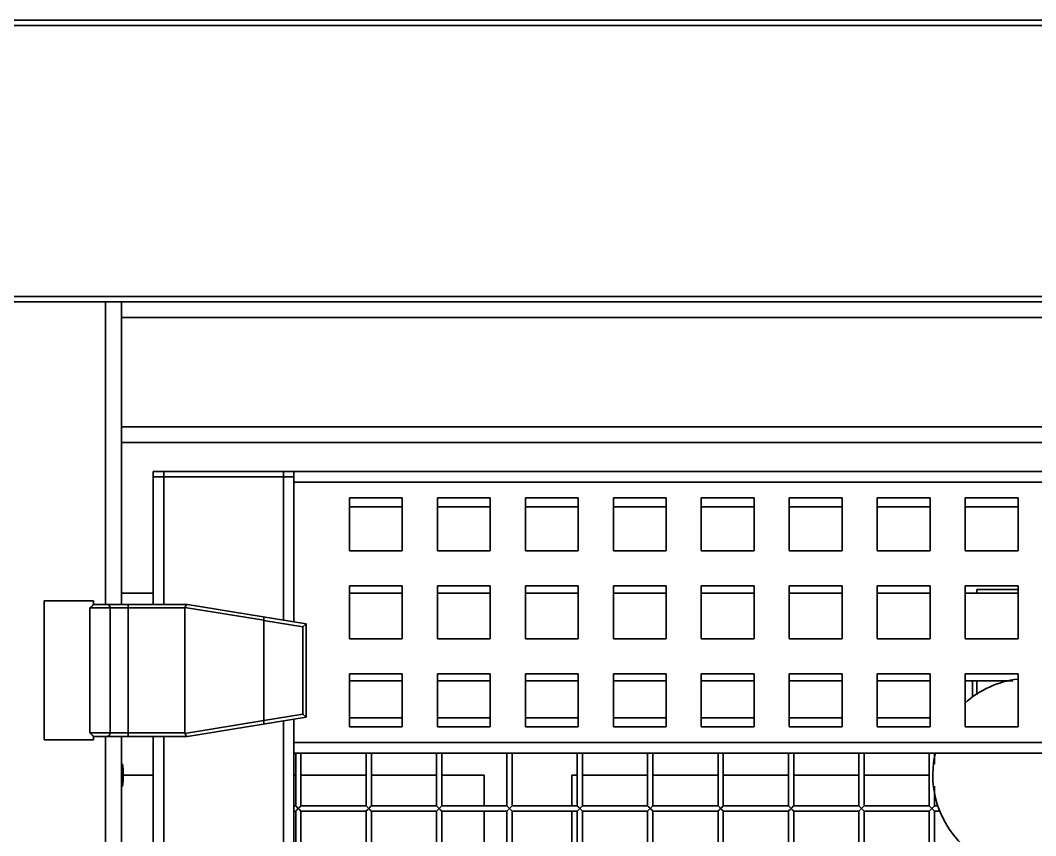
# Model space of a CAD drawing. Header units: millimetres. Extents: x 32496 to 166256, y 3504 to 23939.
# Drawn here: x 146230 to 146807, y 14451 to 14914 of the extents above; entities that cross this region are included whole.
import ezdxf

# ---------------------------------------------------------------- set-up
doc = ezdxf.new("R2010")
doc.units = ezdxf.units.MM
doc.layers.get('0').update_dxf_attribs({"lineweight": 35})

# ---------------------------------------------------------------- blocks, each defined once
blk = doc.blocks.new('8-1250')
at = {"linetype": 'Continuous'}
for p, q in [((4052.87, -31992.29), (-7783.13, -31992.29)), ((4052.87, -31995.29), (-7907.13, -31995.29)), ((4052.87, -32149.29), (-7907.13, -32149.29)), ((4052.87, -32152.29), (-7907.13, -32152.29)), ((-2318.13, -32152.29), (-2318.13, -32324.29)), ((-2309.13, -32232.29), (-2309.13, -32152.29)), ((-1386.63, -32161.29), (-2309.13, -32161.29)), ((-1586.13, -32223.29), (-2309.13, -32223.29)), ((-2309.13, -32232.29), (-2309.13, -32324.29)), ((-1582.1, -32232.29), (-2309.13, -32232.29)), ((-2291.13, -32251.79), (-2291.13, -32248.79)), ((-2211.13, -32248.79), (-2291.13, -32248.79)), ((-2291.13, -32324.29), (-2291.13, -32251.79)), ((-2211.13, -32251.79), (-2291.13, -32251.79)), ((-2291.13, -32251.79), (-2211.13, -32251.79)), ((-2285.13, -32248.79), (-2285.13, -32251.79)), ((-2285.13, -32251.79), (-2285.13, -32324.29)), ((-2217.13, -32251.79), (-2217.13, -32248.79)), ((-2217.13, -32333.17), (-2217.13, -32251.79)), ((-2211.13, -32334.15), (-2211.13, -32248.79)), ((-2211.13, -32248.79), (-1585.13, -32248.79)), ((-1585.13, -32254.79), (-2211.13, -32254.79)), ((-2179.63, -32263.79), (-2179.63, -32293.79)), ((-2149.63, -32263.79), (-2179.63, -32263.79)), ((-2149.63, -32293.79), (-2149.63, -32263.79)), ((-2129.63, -32263.79), (-2129.63, -32293.79)), ((-2099.63, -32263.79), (-2129.63, -32263.79)), ((-2099.63, -32293.79), (-2099.63, -32263.79)), ((-2079.63, -32263.79), (-2079.63, -32293.79)), ((-2049.63, -32263.79), (-2079.63, -32263.79)), ((-2049.63, -32293.79), (-2049.63, -32263.79)), ((-2029.63, -32263.79), (-2029.63, -32293.79)), ((-1999.63, -32263.79), (-2029.63, -32263.79)), ((-1999.63, -32293.79), (-1999.63, -32263.79)), ((-1979.63, -32263.79), (-1979.63, -32293.79)), ((-1949.63, -32263.79), (-1979.63, -32263.79)), ((-1949.63, -32293.79), (-1949.63, -32263.79)), ((-1929.63, -32263.79), (-1929.63, -32293.79)), ((-1899.63, -32263.79), (-1929.63, -32263.79)), ((-1899.63, -32293.79), (-1899.63, -32263.79)), ((-1879.63, -32263.79), (-1879.63, -32293.79)), ((-1849.63, -32263.79), (-1879.63, -32263.79)), ((-1849.63, -32293.79), (-1849.63, -32263.79)), ((-1829.63, -32263.79), (-1829.63, -32293.79)), ((-1799.63, -32263.79), (-1829.63, -32263.79)), ((-1799.63, -32293.79), (-1799.63, -32263.79)), ((-2179.63, -32268.79), (-2149.63, -32268.79)), ((-2129.63, -32268.79), (-2099.63, -32268.79)), ((-2079.63, -32268.79), (-2049.63, -32268.79)), ((-2029.63, -32268.79), (-1999.63, -32268.79)), ((-1979.63, -32268.79), (-1949.63, -32268.79)), ((-1929.63, -32268.79), (-1899.63, -32268.79)), ((-1879.63, -32268.79), (-1849.63, -32268.79)), ((-1829.63, -32268.79), (-1799.63, -32268.79)), ((-2179.63, -32293.79), (-2149.63, -32293.79)), ((-2129.63, -32293.79), (-2099.63, -32293.79)), ((-2079.63, -32293.79), (-2049.63, -32293.79)), ((-2029.63, -32293.79), (-1999.63, -32293.79)), ((-1979.63, -32293.79), (-1949.63, -32293.79)), ((-1929.63, -32293.79), (-1899.63, -32293.79)), ((-1879.63, -32293.79), (-1849.63, -32293.79)), ((-1829.63, -32293.79), (-1799.63, -32293.79)), ((-2179.63, -32313.79), (-2179.63, -32343.79)), ((-2149.63, -32313.79), (-2179.63, -32313.79)), ((-2149.63, -32343.79), (-2149.63, -32313.79)), ((-2129.63, -32313.79), (-2129.63, -32343.79)), ((-2099.63, -32313.79), (-2129.63, -32313.79)), ((-2099.63, -32343.79), (-2099.63, -32313.79)), ((-2079.63, -32313.79), (-2079.63, -32343.79)), ((-2049.63, -32313.79), (-2079.63, -32313.79)), ((-2049.63, -32343.79), (-2049.63, -32313.79)), ((-2029.63, -32313.79), (-2029.63, -32343.79)), ((-1999.63, -32313.79), (-2029.63, -32313.79)), ((-1999.63, -32343.79), (-1999.63, -32313.79)), ((-1979.63, -32313.79), (-1979.63, -32343.79)), ((-1949.63, -32313.79), (-1979.63, -32313.79)), ((-1949.63, -32343.79), (-1949.63, -32313.79)), ((-1929.63, -32313.79), (-1929.63, -32343.79)), ((-1899.63, -32313.79), (-1929.63, -32313.79)), ((-1899.63, -32343.79), (-1899.63, -32313.79)), ((-1879.63, -32313.79), (-1879.63, -32343.79)), ((-1849.63, -32313.79), (-1879.63, -32313.79)), ((-1849.63, -32343.79), (-1849.63, -32313.79)), ((-1829.63, -32313.79), (-1829.63, -32343.79)), ((-1799.63, -32313.79), (-1829.63, -32313.79)), ((-1823.13, -32315.79), (-1823.13, -32317.79)), ((-1823.13, -32315.79), (-1799.63, -32315.79)), ((-1799.63, -32343.79), (-1799.63, -32313.79)), ((-2353.13, -32401.29), (-2353.13, -32322.29)), ((-2325.13, -32322.29), (-2353.13, -32322.29)), ((-2325.13, -32324.29), (-2325.13, -32322.29)), ((-2309.13, -32317.79), (-2291.13, -32317.79)), ((-2179.63, -32317.79), (-2149.63, -32317.79)), ((-2129.63, -32317.79), (-2099.63, -32317.79)), ((-2079.63, -32317.79), (-2049.63, -32317.79)), ((-2029.63, -32317.79), (-1999.63, -32317.79)), ((-1979.63, -32317.79), (-1949.63, -32317.79)), ((-1929.63, -32317.79), (-1899.63, -32317.79)), ((-1879.63, -32317.79), (-1849.63, -32317.79)), ((-1829.63, -32317.79), (-1799.63, -32317.79)), ((-2327.1, -32326.29), (-2327.1, -32397.29)), ((-2273.13, -32326.29), (-2327.1, -32326.29)), ((-2325.13, -32324.29), (-2271.63, -32324.29)), ((-2315.62, -32397.29), (-2315.62, -32326.29)), ((-2305.3, -32324.29), (-2305.3, -32399.29)), ((-2273.13, -32326.29), (-2273.13, -32397.29)), ((-2273.05, -32326.01), (-2228.32, -32333.29)), ((-2271.63, -32324.29), (-2204.13, -32335.29)), ((-2228.33, -32333.37), (-2228.33, -32390.21)), ((-2228.33, -32333.37), (-2206.13, -32336.99)), ((-2204.13, -32335.29), (-2206.13, -32336.99)), ((-2206.13, -32386.59), (-2206.13, -32336.99)), ((-2204.13, -32335.29), (-2204.13, -32388.29)), ((-2179.63, -32343.79), (-2149.63, -32343.79)), ((-2129.63, -32343.79), (-2099.63, -32343.79)), ((-2079.63, -32343.79), (-2049.63, -32343.79)), ((-2029.63, -32343.79), (-1999.63, -32343.79)), ((-1979.63, -32343.79), (-1949.63, -32343.79)), ((-1929.63, -32343.79), (-1899.63, -32343.79)), ((-1879.63, -32343.79), (-1849.63, -32343.79)), ((-1829.63, -32343.79), (-1799.63, -32343.79)), ((-2179.63, -32363.79), (-2179.63, -32393.79)), ((-2149.63, -32363.79), (-2179.63, -32363.79)), ((-2149.63, -32393.79), (-2149.63, -32363.79)), ((-2129.63, -32363.79), (-2129.63, -32393.79)), ((-2099.63, -32363.79), (-2129.63, -32363.79)), ((-2099.63, -32393.79), (-2099.63, -32363.79)), ((-2079.63, -32363.79), (-2079.63, -32393.79)), ((-2049.63, -32363.79), (-2079.63, -32363.79)), ((-2049.63, -32393.79), (-2049.63, -32363.79)), ((-2029.63, -32363.79), (-2029.63, -32393.79)), ((-1999.63, -32363.79), (-2029.63, -32363.79)), ((-1999.63, -32393.79), (-1999.63, -32363.79)), ((-1979.63, -32363.79), (-1979.63, -32393.79)), ((-1949.63, -32363.79), (-1979.63, -32363.79)), ((-1949.63, -32393.79), (-1949.63, -32363.79)), ((-1929.63, -32363.79), (-1929.63, -32393.79)), ((-1899.63, -32363.79), (-1929.63, -32363.79)), ((-1899.63, -32393.79), (-1899.63, -32363.79)), ((-1879.63, -32363.79), (-1879.63, -32393.79)), ((-1849.63, -32363.79), (-1879.63, -32363.79)), ((-1849.63, -32393.79), (-1849.63, -32363.79)), ((-1829.63, -32363.79), (-1829.63, -32393.79)), ((-1799.63, -32363.79), (-1829.63, -32363.79)), ((-1799.63, -32393.79), (-1799.63, -32363.79)), ((-2179.63, -32367.79), (-2149.63, -32367.79)), ((-2129.63, -32367.79), (-2099.63, -32367.79)), ((-2079.63, -32367.79), (-2049.63, -32367.79)), ((-2029.63, -32367.79), (-1999.63, -32367.79)), ((-1979.63, -32367.79), (-1949.63, -32367.79)), ((-1929.63, -32367.79), (-1899.63, -32367.79)), ((-1879.63, -32367.79), (-1849.63, -32367.79)), ((-1829.63, -32367.79), (-1802.59, -32367.79)), ((-1825.63, -32367.79), (-1825.63, -32376.96)), ((-1823.13, -32375.61), (-1823.13, -32367.79)), ((-2206.13, -32386.59), (-2228.33, -32390.21)), ((-2204.13, -32388.29), (-2206.13, -32386.59)), ((-2228.32, -32390.28), (-2273.05, -32397.57)), ((-2271.63, -32399.29), (-2204.13, -32388.29)), ((-2217.13, -33033.17), (-2217.13, -32390.41)), ((-2211.13, -32408.79), (-2211.13, -32389.43)), ((-2149.63, -32388.79), (-2179.63, -32388.79)), ((-2099.63, -32388.79), (-2129.63, -32388.79)), ((-2049.63, -32388.79), (-2079.63, -32388.79)), ((-1999.63, -32388.79), (-2029.63, -32388.79)), ((-1949.63, -32388.79), (-1979.63, -32388.79)), ((-1899.63, -32388.79), (-1929.63, -32388.79)), ((-1849.63, -32388.79), (-1879.63, -32388.79)), ((-2327.1, -32397.29), (-2273.13, -32397.29)), ((-2179.63, -32393.79), (-2149.63, -32393.79)), ((-2129.63, -32393.79), (-2099.63, -32393.79)), ((-2079.63, -32393.79), (-2049.63, -32393.79)), ((-2029.63, -32393.79), (-1999.63, -32393.79)), ((-1979.63, -32393.79), (-1949.63, -32393.79)), ((-1929.63, -32393.79), (-1899.63, -32393.79)), ((-1879.63, -32393.79), (-1849.63, -32393.79)), ((-1829.63, -32393.79), (-1799.63, -32393.79)), ((-2353.13, -32401.29), (-2325.13, -32401.29)), ((-2325.13, -32399.29), (-2325.13, -32401.29)), ((-2325.13, -32399.29), (-2271.63, -32399.29)), ((-2318.13, -32399.29), (-2318.13, -33024.29)), ((-2309.13, -32399.29), (-2309.13, -33024.29)), ((-2291.13, -33024.29), (-2291.13, -32399.29)), ((-2285.13, -32399.29), (-2285.13, -33024.29)), ((-2211.13, -32402.79), (-1585.13, -32402.79)), ((-2211.13, -32408.79), (-2211.13, -33034.31)), ((-1585.13, -32408.79), (-2211.13, -32408.79)), ((-2210.13, -32408.79), (-2210.13, -32438.79)), ((-2207.13, -32408.79), (-2207.13, -32438.79)), ((-2170.13, -32408.79), (-2170.13, -32438.79)), ((-2167.13, -32408.79), (-2167.13, -32438.79)), ((-2130.13, -32408.79), (-2130.13, -32438.79)), ((-2127.13, -32408.79), (-2127.13, -32438.79)), ((-2090.13, -32408.79), (-2090.13, -32438.79)), ((-2087.13, -32408.79), (-2087.13, -32438.79)), ((-2050.13, -32408.79), (-2050.13, -32438.79)), ((-2047.13, -32408.79), (-2047.13, -32438.79)), ((-2010.13, -32408.79), (-2010.13, -32438.79)), ((-2007.13, -32408.79), (-2007.13, -32438.79)), ((-1970.13, -32408.79), (-1970.13, -32438.79)), ((-1967.13, -32408.79), (-1967.13, -32438.79)), ((-1930.13, -32408.79), (-1930.13, -32438.79)), ((-1927.13, -32408.79), (-1927.13, -32438.79)), ((-1890.13, -32408.79), (-1890.13, -32438.79)), ((-1887.13, -32408.79), (-1887.13, -32438.79)), ((-1850.13, -32408.79), (-1850.13, -32438.79)), ((-1847.13, -32408.79), (-1847.13, -32415.03)), ((-2291.13, -32421.29), (-2308.13, -32421.29)), ((-2210.13, -32421.29), (-2211.13, -32421.29)), ((-2170.13, -32421.29), (-2207.13, -32421.29)), ((-2130.13, -32421.29), (-2167.13, -32421.29)), ((-2103.13, -32421.29), (-2127.13, -32421.29)), ((-2103.13, -32438.79), (-2103.13, -32421.29)), ((-2053.13, -32421.29), (-2053.13, -32438.79)), ((-2050.13, -32421.29), (-2053.13, -32421.29)), ((-2010.13, -32421.29), (-2047.13, -32421.29)), ((-1970.13, -32421.29), (-2007.13, -32421.29)), ((-1930.13, -32421.29), (-1967.13, -32421.29)), ((-1890.13, -32421.29), (-1927.13, -32421.29)), ((-1850.13, -32421.29), (-1887.13, -32421.29)), ((-1847.13, -32427.52), (-1847.13, -32438.79)), ((-2211.13, -32438.79), (-2210.13, -32438.79)), ((-2210.13, -32441.79), (-2207.13, -32438.79)), ((-2207.13, -32441.79), (-2210.13, -32438.79)), ((-2207.13, -32438.79), (-2207.56, -32439.22)), ((-2207.13, -32438.79), (-2170.13, -32438.79)), ((-2170.13, -32441.79), (-2167.13, -32438.79)), ((-2167.13, -32441.79), (-2170.13, -32438.79)), ((-2167.13, -32438.79), (-2167.56, -32439.22)), ((-2167.13, -32438.79), (-2130.13, -32438.79)), ((-2130.13, -32441.79), (-2127.13, -32438.79)), ((-2127.13, -32441.79), (-2130.13, -32438.79)), ((-2127.13, -32438.79), (-2127.56, -32439.22)), ((-2127.13, -32438.79), (-2090.13, -32438.79)), ((-2090.13, -32441.79), (-2087.13, -32438.79)), ((-2087.13, -32441.79), (-2090.13, -32438.79)), ((-2087.13, -32438.79), (-2087.56, -32439.22)), ((-2087.13, -32438.79), (-2050.13, -32438.79)), ((-2050.13, -32441.79), (-2047.13, -32438.79)), ((-2047.13, -32441.79), (-2050.13, -32438.79)), ((-2047.13, -32438.79), (-2047.56, -32439.22)), ((-2047.13, -32438.79), (-2010.13, -32438.79)), ((-2010.13, -32441.79), (-2007.13, -32438.79)), ((-2007.13, -32441.79), (-2010.13, -32438.79)), ((-2007.13, -32438.79), (-2007.56, -32439.22)), ((-2007.13, -32438.79), (-1970.13, -32438.79)), ((-1970.13, -32441.79), (-1967.13, -32438.79)), ((-1967.13, -32441.79), (-1970.13, -32438.79)), ((-1967.13, -32438.79), (-1967.56, -32439.22)), ((-1967.13, -32438.79), (-1930.13, -32438.79)), ((-1930.13, -32441.79), (-1927.13, -32438.79)), ((-1927.13, -32441.79), (-1930.13, -32438.79)), ((-1927.13, -32438.79), (-1927.56, -32439.22)), ((-1927.13, -32438.79), (-1890.13, -32438.79)), ((-1890.13, -32441.79), (-1887.13, -32438.79)), ((-1887.13, -32441.79), (-1890.13, -32438.79)), ((-1887.13, -32438.79), (-1887.56, -32439.22)), ((-1887.13, -32438.79), (-1850.13, -32438.79)), ((-1850.13, -32441.79), (-1847.13, -32438.79)), ((-1847.13, -32441.79), (-1850.13, -32438.79)), ((-1847.13, -32438.79), (-1847.56, -32439.22)), ((-1847.13, -32438.79), (-1845.22, -32438.79)), ((-2211.13, -32441.79), (-2210.13, -32441.79)), ((-2210.13, -32441.79), (-2210.13, -32478.79)), ((-2210.01, -32441.67), (-2209.22, -32440.88)), ((-2209.22, -32440.88), (-2208.63, -32440.29)), ((-2207.13, -32441.79), (-2207.13, -32478.79)), ((-2207.13, -32441.79), (-2170.13, -32441.79)), ((-2170.13, -32441.79), (-2170.13, -32478.79)), ((-2170.01, -32441.67), (-2169.22, -32440.88)), ((-2169.22, -32440.88), (-2168.63, -32440.29)), ((-2167.13, -32441.79), (-2167.13, -32478.79)), ((-2167.13, -32441.79), (-2130.13, -32441.79)), ((-2130.13, -32441.79), (-2130.13, -32478.79)), ((-2130.01, -32441.67), (-2129.22, -32440.88)), ((-2129.22, -32440.88), (-2128.63, -32440.29)), ((-2127.13, -32441.79), (-2127.13, -32478.79)), ((-2127.13, -32441.79), (-2090.13, -32441.79)), ((-2103.13, -32478.79), (-2103.13, -32441.79)), ((-2090.13, -32441.79), (-2090.13, -32478.79)), ((-2090.01, -32441.67), (-2089.22, -32440.88)), ((-2089.22, -32440.88), (-2088.63, -32440.29)), ((-2087.13, -32441.79), (-2087.13, -32478.79)), ((-2087.13, -32441.79), (-2050.13, -32441.79)), ((-2053.13, -32441.79), (-2053.13, -32478.79)), ((-2050.13, -32441.79), (-2050.13, -32478.79)), ((-2050.01, -32441.67), (-2049.22, -32440.88)), ((-2049.22, -32440.88), (-2048.63, -32440.29)), ((-2047.13, -32441.79), (-2047.13, -32478.79)), ((-2047.13, -32441.79), (-2010.13, -32441.79)), ((-2010.13, -32441.79), (-2010.13, -32478.79)), ((-2010.01, -32441.67), (-2009.22, -32440.88)), ((-2009.22, -32440.88), (-2008.63, -32440.29)), ((-2007.13, -32441.79), (-2007.13, -32478.79)), ((-2007.13, -32441.79), (-1970.13, -32441.79)), ((-1970.13, -32441.79), (-1970.13, -32478.79)), ((-1970.01, -32441.67), (-1969.22, -32440.88)), ((-1969.22, -32440.88), (-1968.63, -32440.29)), ((-1967.13, -32441.79), (-1967.13, -32478.79)), ((-1967.13, -32441.79), (-1930.13, -32441.79)), ((-1930.13, -32441.79), (-1930.13, -32478.79)), ((-1930.01, -32441.67), (-1929.22, -32440.88)), ((-1929.22, -32440.88), (-1928.63, -32440.29)), ((-1927.13, -32441.79), (-1927.13, -32478.79)), ((-1927.13, -32441.79), (-1890.13, -32441.79)), ((-1890.13, -32441.79), (-1890.13, -32478.79)), ((-1890.01, -32441.67), (-1889.22, -32440.88)), ((-1889.22, -32440.88), (-1888.63, -32440.29)), ((-1887.13, -32441.79), (-1887.13, -32478.79)), ((-1887.13, -32441.79), (-1850.13, -32441.79)), ((-1850.13, -32441.79), (-1850.13, -32478.79)), ((-1850.01, -32441.67), (-1849.22, -32440.88)), ((-1849.22, -32440.88), (-1848.63, -32440.29)), ((-1847.13, -32441.79), (-1847.13, -32478.79)), ((-1847.13, -32441.79), (-1843.67, -32441.79))]:
    blk.add_line(p, q, dxfattribs=at)
for points in [[(-2208.63, -32440.29), (-2209.21, -32439.7), (-2209.69, -32439.23)], [(-2207.56, -32439.22), (-2208.05, -32439.71), (-2208.63, -32440.29)], [(-2208.63, -32440.29), (-2208.04, -32440.88), (-2207.57, -32441.35), (-2207.13, -32441.79)], [(-2168.63, -32440.29), (-2169.21, -32439.7), (-2169.69, -32439.23)], [(-2167.56, -32439.22), (-2168.05, -32439.71), (-2168.63, -32440.29)], [(-2168.63, -32440.29), (-2168.04, -32440.88), (-2167.57, -32441.35), (-2167.13, -32441.79)], [(-2128.63, -32440.29), (-2129.21, -32439.7), (-2129.69, -32439.23)], [(-2127.56, -32439.22), (-2128.05, -32439.71), (-2128.63, -32440.29)], [(-2128.63, -32440.29), (-2128.04, -32440.88), (-2127.57, -32441.35), (-2127.13, -32441.79)], [(-2088.63, -32440.29), (-2089.21, -32439.7), (-2089.69, -32439.23)], [(-2087.56, -32439.22), (-2088.05, -32439.71), (-2088.63, -32440.29)], [(-2088.63, -32440.29), (-2088.04, -32440.88), (-2087.57, -32441.35), (-2087.13, -32441.79)], [(-2048.63, -32440.29), (-2049.21, -32439.7), (-2049.69, -32439.23)], [(-2047.56, -32439.22), (-2048.05, -32439.71), (-2048.63, -32440.29)], [(-2048.63, -32440.29), (-2048.04, -32440.88), (-2047.57, -32441.35), (-2047.13, -32441.79)], [(-2008.63, -32440.29), (-2009.21, -32439.7), (-2009.69, -32439.23)], [(-2007.56, -32439.22), (-2008.05, -32439.71), (-2008.63, -32440.29)], [(-2008.63, -32440.29), (-2008.04, -32440.88), (-2007.57, -32441.35), (-2007.13, -32441.79)], [(-1968.63, -32440.29), (-1969.21, -32439.7), (-1969.69, -32439.23)], [(-1967.56, -32439.22), (-1968.05, -32439.71), (-1968.63, -32440.29)], [(-1968.63, -32440.29), (-1968.04, -32440.88), (-1967.57, -32441.35), (-1967.13, -32441.79)], [(-1928.63, -32440.29), (-1929.21, -32439.7), (-1929.69, -32439.23)], [(-1927.56, -32439.22), (-1928.05, -32439.71), (-1928.63, -32440.29)], [(-1928.63, -32440.29), (-1928.04, -32440.88), (-1927.57, -32441.35), (-1927.13, -32441.79)], [(-1888.63, -32440.29), (-1889.21, -32439.7), (-1889.69, -32439.23)], [(-1887.56, -32439.22), (-1888.05, -32439.71), (-1888.63, -32440.29)], [(-1888.63, -32440.29), (-1888.04, -32440.88), (-1887.57, -32441.35), (-1887.13, -32441.79)], [(-1848.63, -32440.29), (-1849.21, -32439.7), (-1849.69, -32439.23)], [(-1847.56, -32439.22), (-1848.05, -32439.71), (-1848.63, -32440.29)], [(-1848.63, -32440.29), (-1848.04, -32440.88), (-1847.57, -32441.35), (-1847.13, -32441.79)]]:
    blk.add_lwpolyline(points, dxfattribs=at)
for centre, start, end in [((-1793.13, -32421.29), 96.87072, 132.1336), ((-1793.13, -32421.29), 166.66914, 13.32566), ((-2363.13, -32421.29), 353.24501, 6.71686)]:
    blk.add_arc(centre, 55, start, end, dxfattribs=at)
for centre, major_axis, ratio, start_param, end_param in [((-2264.98, -32326.29), (8.15, 0), 0.245536, 2.999882, 3.141593), ((-2220.18, -32334.7), (8.14, -1.41), 0.241938, -3.138028, -3.099665), ((-2220.18, -32388.88), (8.14, 1.41), 0.241938, 3.099665, 3.138028), ((-2264.98, -32397.29), (8.15, 0), 0.245536, -3.141593, -2.999882)]:
    blk.add_ellipse(centre, major_axis=major_axis, ratio=ratio, start_param=start_param, end_param=end_param, dxfattribs=at)
for points, knots in [([(-2327.1, -32326.29), (-2326.95, -32326.18), (-2326.66, -32325.96), (-2326.27, -32325.62), (-2325.94, -32325.3), (-2325.66, -32325.01), (-2325.47, -32324.78), (-2325.34, -32324.61), (-2325.27, -32324.51), (-2325.21, -32324.43), (-2325.17, -32324.37), (-2325.15, -32324.33), (-2325.14, -32324.31), (-2325.13, -32324.3), (-2325.13, -32324.29), (-2325.13, -32324.29)], [0, 0, 0, 0, 0.198275, 0.380694, 0.545565, 0.690776, 0.813479, 0.865244, 0.909841, 0.946555, 0.974535, 0.984937, 0.992762, 0.997839, 1, 1, 1, 1]), ([(-2315.62, -32326.29), (-2315.62, -32326.03), (-2315.7, -32325.52), (-2316.07, -32324.86), (-2316.64, -32324.4), (-2317.11, -32324.29), (-2317.34, -32324.29)], [0, 0, 0, 0, 0.267215, 0.524636, 0.767656, 1, 1, 1, 1]), ([(-2271.77, -32324.29), (-2271.84, -32324.29), (-2271.98, -32324.3), (-2272.17, -32324.4), (-2272.32, -32324.56), (-2272.5, -32324.88), (-2272.72, -32325.38), (-2272.92, -32325.79), (-2273.05, -32326.01)], [0, 0, 0, 0, 0.095491, 0.181572, 0.27513, 0.386659, 0.667027, 1, 1, 1, 1]), ([(-2228.25, -32331.36), (-2228.23, -32331.36), (-2228.21, -32331.4), (-2228.19, -32331.45), (-2228.18, -32331.55), (-2228.17, -32331.71), (-2228.17, -32332.06), (-2228.22, -32332.6), (-2228.28, -32333.05), (-2228.32, -32333.29)], [0, 0, 0, 0, 0.029584, 0.055175, 0.088913, 0.180604, 0.302705, 0.62104, 1, 1, 1, 1]), ([(-2228.25, -32392.22), (-2228.23, -32392.22), (-2228.21, -32392.18), (-2228.19, -32392.12), (-2228.18, -32392.03), (-2228.17, -32391.86), (-2228.17, -32391.52), (-2228.22, -32390.98), (-2228.28, -32390.53), (-2228.32, -32390.28)], [0, 0, 0, 0, 0.029584, 0.055174, 0.088913, 0.180604, 0.302705, 0.62104, 1, 1, 1, 1]), ([(-2325.13, -32399.29), (-2325.13, -32399.29), (-2325.13, -32399.28), (-2325.14, -32399.27), (-2325.15, -32399.25), (-2325.17, -32399.21), (-2325.21, -32399.15), (-2325.27, -32399.07), (-2325.34, -32398.97), (-2325.47, -32398.8), (-2325.66, -32398.57), (-2325.94, -32398.28), (-2326.27, -32397.96), (-2326.66, -32397.62), (-2326.95, -32397.4), (-2327.1, -32397.29)], [0, 0, 0, 0, 0.002161, 0.007238, 0.015063, 0.025465, 0.053445, 0.090159, 0.134756, 0.186521, 0.309224, 0.454435, 0.619306, 0.801725, 1, 1, 1, 1]), ([(-2317.34, -32399.29), (-2317.11, -32399.29), (-2316.64, -32399.18), (-2316.07, -32398.72), (-2315.7, -32398.06), (-2315.62, -32397.55), (-2315.62, -32397.29)], [0, 0, 0, 0, 0.232344, 0.475364, 0.732785, 1, 1, 1, 1]), ([(-2273.05, -32397.57), (-2272.92, -32397.79), (-2272.72, -32398.2), (-2272.5, -32398.7), (-2272.32, -32399.01), (-2272.17, -32399.18), (-2271.98, -32399.28), (-2271.84, -32399.29), (-2271.77, -32399.29)], [0, 0, 0, 0, 0.332942, 0.613322, 0.724857, 0.81841, 0.904497, 1, 1, 1, 1])]:
    blk.add_open_spline(points, degree=3, knots=knots, dxfattribs=at)

msp = doc.modelspace()

# ---------------------------------------------------------------- block references
at = {"color": 6}
msp.add_blockref('8-1250', (148596.331, 46906.597), dxfattribs=at)

doc.saveas('drawing.dxf')
